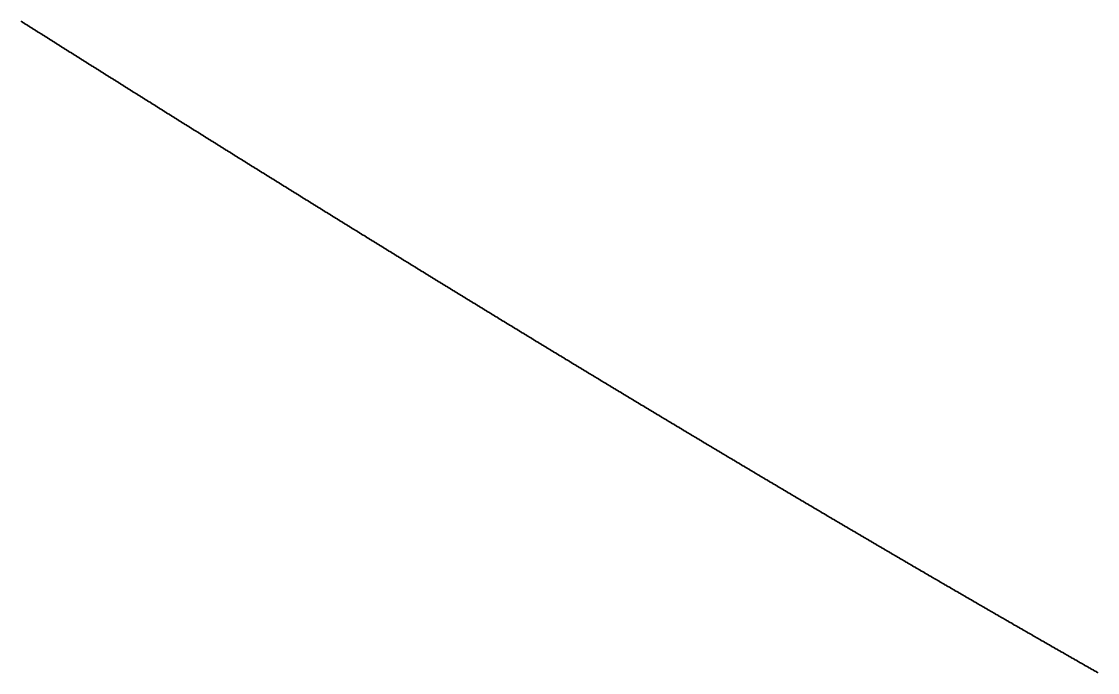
# Model space of a CAD drawing. Header units: metres. Extents: x 0 to 360, y 0 to 49.
# Drawn here: x 281.25 to 292.49, y 17.21 to 24.01 of the extents above; entities that cross this region are included whole.
import ezdxf

# ---------------------------------------------------------------- set-up
doc = ezdxf.new("R2010")
doc.units = ezdxf.units.M

msp = doc.modelspace()

# ---------------------------------------------------------------- linework, layer by layer
for p in [(281.246, 24.009), (281.253, 24.004), (281.26, 24), (281.267, 23.995), (281.274, 23.991), (281.281, 23.986), (281.288, 23.982), (281.295, 23.978), (281.302, 23.973), (281.309, 23.969), (281.316, 23.964), (281.323, 23.96), (281.33, 23.955), (281.337, 23.951), (281.344, 23.946), (281.351, 23.942), (281.358, 23.938), (281.365, 23.933), (281.372, 23.929), (281.379, 23.924), (281.386, 23.92), (281.393, 23.915), (281.4, 23.911), (281.407, 23.907), (281.414, 23.902), (281.421, 23.898), (281.428, 23.893), (281.435, 23.889), (281.443, 23.884), (281.45, 23.88), (281.457, 23.875), (281.464, 23.871), (281.471, 23.867), (281.478, 23.862), (281.485, 23.858), (281.492, 23.853), (281.499, 23.849), (281.506, 23.844), (281.513, 23.84), (281.52, 23.835), (281.527, 23.831), (281.534, 23.827), (281.541, 23.822), (281.548, 23.818), (281.555, 23.813), (281.562, 23.809), (281.569, 23.804), (281.576, 23.8), (281.583, 23.795), (281.59, 23.791), (281.597, 23.787), (281.604, 23.782), (281.611, 23.778), (281.619, 23.773), (281.626, 23.769), (281.633, 23.764), (281.64, 23.76), (281.647, 23.755), (281.654, 23.751), (281.661, 23.747), (281.668, 23.742), (281.675, 23.738), (281.682, 23.733), (281.689, 23.729), (281.696, 23.724), (281.703, 23.72), (281.71, 23.715), (281.717, 23.711), (281.724, 23.707), (281.731, 23.702), (281.738, 23.698), (281.745, 23.693), (281.752, 23.689), (281.76, 23.684), (281.767, 23.68), (281.774, 23.675), (281.781, 23.671), (281.788, 23.667), (281.795, 23.662), (281.802, 23.658), (281.809, 23.653), (281.816, 23.649), (281.823, 23.644), (281.83, 23.64), (281.837, 23.635), (281.844, 23.631), (281.851, 23.627), (281.858, 23.622), (281.865, 23.618), (281.872, 23.613), (281.88, 23.609), (281.887, 23.604), (281.894, 23.6), (281.901, 23.595), (281.908, 23.591), (281.915, 23.587), (281.922, 23.582), (281.929, 23.578), (281.936, 23.573), (281.943, 23.569), (281.95, 23.564), (281.957, 23.56), (281.964, 23.555), (281.971, 23.551), (281.978, 23.547), (281.985, 23.542), (281.993, 23.538), (282, 23.533), (282.007, 23.529), (282.014, 23.524), (282.021, 23.52), (282.028, 23.515), (282.035, 23.511), (282.042, 23.506), (282.049, 23.502), (282.056, 23.498), (282.063, 23.493), (282.07, 23.489), (282.077, 23.484), (282.084, 23.48), (282.092, 23.475), (282.099, 23.471), (282.106, 23.466), (282.113, 23.462), (282.12, 23.458), (282.127, 23.453), (282.134, 23.449), (282.141, 23.444), (282.148, 23.44), (282.155, 23.435), (282.162, 23.431), (282.169, 23.426), (282.176, 23.422), (282.183, 23.417), (282.191, 23.413), (282.198, 23.409), (282.205, 23.404), (282.212, 23.4), (282.219, 23.395), (282.226, 23.391), (282.233, 23.386), (282.24, 23.382), (282.247, 23.377), (282.254, 23.373), (282.261, 23.369), (282.268, 23.364), (282.276, 23.36), (282.283, 23.355), (282.29, 23.351), (282.297, 23.346), (282.304, 23.342), (282.311, 23.337), (282.318, 23.333), (282.325, 23.328), (282.332, 23.324), (282.339, 23.32), (282.346, 23.315), (282.353, 23.311), (282.361, 23.306), (282.368, 23.302), (282.375, 23.297), (282.382, 23.293), (282.389, 23.288), (282.396, 23.284), (282.403, 23.279), (282.41, 23.275), (282.417, 23.271), (282.424, 23.266), (282.431, 23.262), (282.439, 23.257), (282.446, 23.253), (282.453, 23.248), (282.46, 23.244), (282.467, 23.239), (282.474, 23.235), (282.481, 23.231), (282.488, 23.226), (282.495, 23.222), (282.502, 23.217), (282.51, 23.213), (282.517, 23.208), (282.524, 23.204), (282.531, 23.199), (282.538, 23.195), (282.545, 23.19), (282.552, 23.186), (282.559, 23.182), (282.566, 23.177), (282.573, 23.173), (282.58, 23.168), (282.588, 23.164), (282.595, 23.159), (282.602, 23.155), (282.609, 23.15), (282.616, 23.146), (282.623, 23.141), (282.63, 23.137), (282.637, 23.133), (282.644, 23.128), (282.652, 23.124), (282.659, 23.119), (282.666, 23.115), (282.673, 23.11), (282.68, 23.106), (282.687, 23.101), (282.694, 23.097), (282.701, 23.092), (282.708, 23.088), (282.715, 23.084), (282.723, 23.079), (282.73, 23.075), (282.737, 23.07), (282.744, 23.066), (282.751, 23.061), (282.758, 23.057), (282.765, 23.052), (282.772, 23.048), (282.779, 23.043), (282.787, 23.039), (282.794, 23.034), (282.801, 23.03), (282.808, 23.026), (282.815, 23.021), (282.822, 23.017), (282.829, 23.012), (282.836, 23.008), (282.843, 23.003), (282.851, 22.999), (282.858, 22.994), (282.865, 22.99), (282.872, 22.985), (282.879, 22.981), (282.886, 22.977), (282.893, 22.972), (282.9, 22.968), (282.908, 22.963), (282.915, 22.959), (282.922, 22.954), (282.929, 22.95), (282.936, 22.945), (282.943, 22.941), (282.95, 22.936), (282.957, 22.932), (282.965, 22.928), (282.972, 22.923), (282.979, 22.919), (282.986, 22.914), (282.993, 22.91), (283, 22.905), (283.007, 22.901), (283.014, 22.896), (283.022, 22.892), (283.029, 22.887), (283.036, 22.883), (283.043, 22.878), (283.05, 22.874), (283.057, 22.87), (283.064, 22.865), (283.071, 22.861), (283.079, 22.856), (283.086, 22.852), (283.093, 22.847), (283.1, 22.843), (283.107, 22.838), (283.114, 22.834), (283.121, 22.829), (283.128, 22.825), (283.136, 22.82), (283.143, 22.816), (283.15, 22.812), (283.157, 22.807), (283.164, 22.803), (283.171, 22.798), (283.178, 22.794), (283.186, 22.789), (283.193, 22.785), (283.2, 22.78), (283.207, 22.776), (283.214, 22.771), (283.221, 22.767), (283.228, 22.763), (283.235, 22.758), (283.243, 22.754), (283.25, 22.749), (283.257, 22.745), (283.264, 22.74), (283.271, 22.736), (283.278, 22.731), (283.285, 22.727), (283.293, 22.722), (283.3, 22.718), (283.307, 22.713), (283.314, 22.709), (283.321, 22.705), (283.328, 22.7), (283.335, 22.696), (283.343, 22.691), (283.35, 22.687), (283.357, 22.682), (283.364, 22.678), (283.371, 22.673), (283.378, 22.669), (283.385, 22.664), (283.393, 22.66), (283.4, 22.655), (283.407, 22.651), (283.414, 22.647), (283.421, 22.642), (283.428, 22.638), (283.436, 22.633), (283.443, 22.629), (283.45, 22.624), (283.457, 22.62), (283.464, 22.615), (283.471, 22.611), (283.478, 22.606), (283.486, 22.602), (283.493, 22.597), (283.5, 22.593), (283.507, 22.589), (283.514, 22.584), (283.521, 22.58), (283.529, 22.575), (283.536, 22.571), (283.543, 22.566), (283.55, 22.562), (283.557, 22.557), (283.564, 22.553), (283.571, 22.548), (283.579, 22.544), (283.586, 22.539), (283.593, 22.535), (283.6, 22.53), (283.607, 22.526), (283.614, 22.522), (283.622, 22.517), (283.629, 22.513), (283.636, 22.508), (283.643, 22.504), (283.65, 22.499), (283.657, 22.495), (283.665, 22.49), (283.672, 22.486), (283.679, 22.481), (283.686, 22.477), (283.693, 22.472), (283.7, 22.468), (283.708, 22.464), (283.715, 22.459), (283.722, 22.455), (283.729, 22.45), (283.736, 22.446), (283.743, 22.441), (283.751, 22.437), (283.758, 22.432), (283.765, 22.428), (283.772, 22.423), (283.779, 22.419), (283.786, 22.414), (283.794, 22.41), (283.801, 22.405), (283.808, 22.401), (283.815, 22.397), (283.822, 22.392), (283.829, 22.388), (283.837, 22.383), (283.844, 22.379), (283.851, 22.374), (283.858, 22.37), (283.865, 22.365), (283.873, 22.361), (283.88, 22.356), (283.887, 22.352), (283.894, 22.347), (283.901, 22.343), (283.908, 22.338), (283.916, 22.334), (283.923, 22.33), (283.93, 22.325), (283.937, 22.321), (283.944, 22.316), (283.951, 22.312), (283.959, 22.307), (283.966, 22.303), (283.973, 22.298), (283.98, 22.294), (283.987, 22.289), (283.995, 22.285), (284.002, 22.28), (284.009, 22.276), (284.016, 22.272), (284.023, 22.267), (284.03, 22.263), (284.038, 22.258), (284.045, 22.254), (284.052, 22.249), (284.059, 22.245), (284.066, 22.24), (284.074, 22.236), (284.081, 22.231), (284.088, 22.227), (284.095, 22.222), (284.102, 22.218), (284.11, 22.213), (284.117, 22.209), (284.124, 22.205), (284.131, 22.2), (284.138, 22.196), (284.146, 22.191), (284.153, 22.187), (284.16, 22.182), (284.167, 22.178), (284.174, 22.173), (284.181, 22.169), (284.189, 22.164), (284.196, 22.16), (284.203, 22.155), (284.21, 22.151), (284.217, 22.146), (284.225, 22.142), (284.232, 22.137), (284.239, 22.133), (284.246, 22.129), (284.253, 22.124), (284.261, 22.12), (284.268, 22.115), (284.275, 22.111), (284.282, 22.106), (284.289, 22.102), (284.297, 22.097), (284.304, 22.093), (284.311, 22.088), (284.318, 22.084), (284.325, 22.079), (284.333, 22.075), (284.34, 22.07), (284.347, 22.066), (284.354, 22.062), (284.362, 22.057), (284.369, 22.053), (284.376, 22.048), (284.383, 22.044), (284.39, 22.039), (284.398, 22.035), (284.405, 22.03), (284.412, 22.026), (284.419, 22.021), (284.426, 22.017), (284.434, 22.012), (284.441, 22.008), (284.448, 22.003), (284.455, 21.999), (284.462, 21.995), (284.47, 21.99), (284.477, 21.986), (284.484, 21.981), (284.491, 21.977), (284.498, 21.972), (284.506, 21.968), (284.513, 21.963), (284.52, 21.959), (284.527, 21.954), (284.535, 21.95), (284.542, 21.945), (284.549, 21.941), (284.556, 21.936), (284.563, 21.932), (284.571, 21.927), (284.578, 21.923), (284.585, 21.919), (284.592, 21.914), (284.6, 21.91), (284.607, 21.905), (284.614, 21.901), (284.621, 21.896), (284.628, 21.892), (284.636, 21.887), (284.643, 21.883), (284.65, 21.878), (284.657, 21.874), (284.665, 21.869), (284.672, 21.865), (284.679, 21.86), (284.686, 21.856), (284.693, 21.851), (284.701, 21.847), (284.708, 21.843), (284.715, 21.838), (284.722, 21.834), (284.73, 21.829), (284.737, 21.825), (284.744, 21.82), (284.751, 21.816), (284.758, 21.811), (284.766, 21.807), (284.773, 21.802), (284.78, 21.798), (284.787, 21.793), (284.795, 21.789), (284.802, 21.784), (284.809, 21.78), (284.816, 21.775), (284.824, 21.771), (284.831, 21.767), (284.838, 21.762), (284.845, 21.758), (284.853, 21.753), (284.86, 21.749), (284.867, 21.744), (284.874, 21.74), (284.881, 21.735), (284.889, 21.731), (284.896, 21.726), (284.903, 21.722), (284.91, 21.717), (284.918, 21.713), (284.925, 21.708), (284.932, 21.704), (284.939, 21.699), (284.947, 21.695), (284.954, 21.691), (284.961, 21.686), (284.968, 21.682), (284.976, 21.677), (284.983, 21.673), (284.99, 21.668), (284.997, 21.664), (285.005, 21.659), (285.012, 21.655), (285.019, 21.65), (285.026, 21.646), (285.034, 21.641), (285.041, 21.637), (285.048, 21.632), (285.055, 21.628), (285.063, 21.623), (285.07, 21.619), (285.077, 21.615), (285.084, 21.61), (285.092, 21.606), (285.099, 21.601), (285.106, 21.597), (285.113, 21.592), (285.121, 21.588), (285.128, 21.583), (285.135, 21.579), (285.142, 21.574), (285.15, 21.57), (285.157, 21.565), (285.164, 21.561), (285.171, 21.556), (285.179, 21.552), (285.186, 21.547), (285.193, 21.543), (285.2, 21.539), (285.208, 21.534), (285.215, 21.53), (285.222, 21.525), (285.229, 21.521), (285.237, 21.516), (285.244, 21.512), (285.251, 21.507), (285.258, 21.503), (285.266, 21.498), (285.273, 21.494), (285.28, 21.489), (285.287, 21.485), (285.295, 21.48), (285.302, 21.476), (285.309, 21.471), (285.317, 21.467), (285.324, 21.462), (285.331, 21.458), (285.338, 21.454), (285.346, 21.449), (285.353, 21.445), (285.36, 21.44), (285.367, 21.436), (285.375, 21.431), (285.382, 21.427), (285.389, 21.422), (285.396, 21.418), (285.404, 21.413), (285.411, 21.409), (285.418, 21.404), (285.426, 21.4), (285.433, 21.395), (285.44, 21.391), (285.447, 21.386), (285.455, 21.382), (285.462, 21.378), (285.469, 21.373), (285.476, 21.369), (285.484, 21.364), (285.491, 21.36), (285.498, 21.355), (285.506, 21.351), (285.513, 21.346), (285.52, 21.342), (285.527, 21.337), (285.535, 21.333), (285.542, 21.328), (285.549, 21.324), (285.557, 21.319), (285.564, 21.315), (285.571, 21.31), (285.578, 21.306), (285.586, 21.301), (285.593, 21.297), (285.6, 21.293), (285.607, 21.288), (285.615, 21.284), (285.622, 21.279), (285.629, 21.275), (285.637, 21.27), (285.644, 21.266), (285.651, 21.261), (285.658, 21.257), (285.666, 21.252), (285.673, 21.248), (285.68, 21.243), (285.688, 21.239), (285.695, 21.234), (285.702, 21.23), (285.709, 21.225), (285.717, 21.221), (285.724, 21.217), (285.731, 21.212), (285.739, 21.208), (285.746, 21.203), (285.753, 21.199), (285.761, 21.194), (285.768, 21.19), (285.775, 21.185), (285.782, 21.181), (285.79, 21.176), (285.797, 21.172), (285.804, 21.167), (285.812, 21.163), (285.819, 21.158), (285.826, 21.154), (285.833, 21.149), (285.841, 21.145), (285.848, 21.14), (285.855, 21.136), (285.863, 21.132), (285.87, 21.127), (285.877, 21.123), (285.885, 21.118), (285.892, 21.114), (285.899, 21.109), (285.906, 21.105), (285.914, 21.1), (285.921, 21.096), (285.928, 21.091), (285.936, 21.087), (285.943, 21.082), (285.95, 21.078), (285.958, 21.073), (285.965, 21.069), (285.972, 21.064), (285.98, 21.06), (285.987, 21.055), (285.994, 21.051), (286.001, 21.047), (286.009, 21.042), (286.016, 21.038), (286.023, 21.033), (286.031, 21.029), (286.038, 21.024), (286.045, 21.02), (286.053, 21.015), (286.06, 21.011), (286.067, 21.006), (286.075, 21.002), (286.082, 20.997), (286.089, 20.993), (286.096, 20.988), (286.104, 20.984), (286.111, 20.979), (286.118, 20.975), (286.126, 20.97), (286.133, 20.966), (286.14, 20.962), (286.148, 20.957), (286.155, 20.953), (286.162, 20.948), (286.17, 20.944), (286.177, 20.939), (286.184, 20.935), (286.192, 20.93), (286.199, 20.926), (286.206, 20.921), (286.214, 20.917), (286.221, 20.912), (286.228, 20.908), (286.236, 20.903), (286.243, 20.899), (286.25, 20.894), (286.257, 20.89), (286.265, 20.885), (286.272, 20.881), (286.279, 20.877), (286.287, 20.872), (286.294, 20.868), (286.301, 20.863), (286.309, 20.859), (286.316, 20.854), (286.323, 20.85), (286.331, 20.845), (286.338, 20.841), (286.345, 20.836), (286.353, 20.832), (286.36, 20.827), (286.367, 20.823), (286.375, 20.818), (286.382, 20.814), (286.389, 20.809), (286.397, 20.805), (286.404, 20.801), (286.411, 20.796), (286.419, 20.792), (286.426, 20.787), (286.433, 20.783), (286.441, 20.778), (286.448, 20.774), (286.455, 20.769), (286.463, 20.765), (286.47, 20.76), (286.477, 20.756), (286.485, 20.751), (286.492, 20.747), (286.499, 20.742), (286.507, 20.738), (286.514, 20.733), (286.521, 20.729), (286.529, 20.724), (286.536, 20.72), (286.543, 20.716), (286.551, 20.711), (286.558, 20.707), (286.566, 20.702), (286.573, 20.698), (286.58, 20.693), (286.588, 20.689), (286.595, 20.684), (286.602, 20.68), (286.61, 20.675), (286.617, 20.671), (286.624, 20.666), (286.632, 20.662), (286.639, 20.657), (286.646, 20.653), (286.654, 20.648), (286.661, 20.644), (286.668, 20.639), (286.676, 20.635), (286.683, 20.631), (286.69, 20.626), (286.698, 20.622), (286.705, 20.617), (286.712, 20.613), (286.72, 20.608), (286.727, 20.604), (286.735, 20.599), (286.742, 20.595), (286.749, 20.59), (286.757, 20.586), (286.764, 20.581), (286.771, 20.577), (286.779, 20.572), (286.786, 20.568), (286.793, 20.563), (286.801, 20.559), (286.808, 20.554), (286.815, 20.55), (286.823, 20.546), (286.83, 20.541), (286.838, 20.537), (286.845, 20.532), (286.852, 20.528), (286.86, 20.523), (286.867, 20.519), (286.874, 20.514), (286.882, 20.51), (286.889, 20.505), (286.896, 20.501), (286.904, 20.496), (286.911, 20.492), (286.919, 20.487), (286.926, 20.483), (286.933, 20.478), (286.941, 20.474), (286.948, 20.469), (286.955, 20.465), (286.963, 20.461), (286.97, 20.456), (286.978, 20.452), (286.985, 20.447), (286.992, 20.443), (287, 20.438), (287.007, 20.434), (287.014, 20.429), (287.022, 20.425), (287.029, 20.42), (287.036, 20.416), (287.044, 20.411), (287.051, 20.407), (287.059, 20.402), (287.066, 20.398), (287.073, 20.393), (287.081, 20.389), (287.088, 20.385), (287.096, 20.38), (287.103, 20.376), (287.11, 20.371), (287.118, 20.367), (287.125, 20.362), (287.132, 20.358), (287.14, 20.353), (287.147, 20.349), (287.155, 20.344), (287.162, 20.34), (287.169, 20.335), (287.177, 20.331), (287.184, 20.326), (287.191, 20.322), (287.199, 20.317), (287.206, 20.313), (287.214, 20.308), (287.221, 20.304), (287.228, 20.3), (287.236, 20.295), (287.243, 20.291), (287.251, 20.286), (287.258, 20.282), (287.265, 20.277), (287.273, 20.273), (287.28, 20.268), (287.288, 20.264), (287.295, 20.259), (287.302, 20.255), (287.31, 20.25), (287.317, 20.246), (287.324, 20.241), (287.332, 20.237), (287.339, 20.232), (287.347, 20.228), (287.354, 20.224), (287.361, 20.219), (287.369, 20.215), (287.376, 20.21), (287.384, 20.206), (287.391, 20.201), (287.398, 20.197), (287.406, 20.192), (287.413, 20.188), (287.421, 20.183), (287.428, 20.179), (287.435, 20.174), (287.443, 20.17), (287.45, 20.165), (287.458, 20.161), (287.465, 20.156), (287.472, 20.152), (287.48, 20.148), (287.487, 20.143), (287.495, 20.139), (287.502, 20.134), (287.509, 20.13), (287.517, 20.125), (287.524, 20.121), (287.532, 20.116), (287.539, 20.112), (287.546, 20.107), (287.554, 20.103), (287.561, 20.098), (287.569, 20.094), (287.576, 20.089), (287.584, 20.085), (287.591, 20.08), (287.598, 20.076), (287.606, 20.072), (287.613, 20.067), (287.621, 20.063), (287.628, 20.058), (287.635, 20.054), (287.643, 20.049), (287.65, 20.045), (287.658, 20.04), (287.665, 20.036), (287.672, 20.031), (287.68, 20.027), (287.687, 20.022), (287.695, 20.018), (287.702, 20.013), (287.71, 20.009), (287.717, 20.004), (287.724, 20), (287.732, 19.996), (287.739, 19.991), (287.747, 19.987), (287.754, 19.982), (287.762, 19.978), (287.769, 19.973), (287.776, 19.969), (287.784, 19.964), (287.791, 19.96), (287.799, 19.955), (287.806, 19.951), (287.813, 19.946), (287.821, 19.942), (287.828, 19.937), (287.836, 19.933), (287.843, 19.928), (287.851, 19.924), (287.858, 19.92), (287.865, 19.915), (287.873, 19.911), (287.88, 19.906), (287.888, 19.902), (287.895, 19.897), (287.903, 19.893), (287.91, 19.888), (287.917, 19.884), (287.925, 19.879), (287.932, 19.875), (287.94, 19.87), (287.947, 19.866), (287.955, 19.861), (287.962, 19.857), (287.97, 19.852), (287.977, 19.848), (287.984, 19.844), (287.992, 19.839), (287.999, 19.835), (288.007, 19.83), (288.014, 19.826), (288.022, 19.821), (288.029, 19.817), (288.036, 19.812), (288.044, 19.808), (288.051, 19.803), (288.059, 19.799), (288.066, 19.794), (288.074, 19.79), (288.081, 19.785), (288.089, 19.781), (288.096, 19.777), (288.103, 19.772), (288.111, 19.768), (288.118, 19.763), (288.126, 19.759), (288.133, 19.754), (288.141, 19.75), (288.148, 19.745), (288.156, 19.741), (288.163, 19.736), (288.17, 19.732), (288.178, 19.727), (288.185, 19.723), (288.193, 19.718), (288.2, 19.714), (288.208, 19.709), (288.215, 19.705), (288.223, 19.701), (288.23, 19.696), (288.238, 19.692), (288.245, 19.687), (288.252, 19.683), (288.26, 19.678), (288.267, 19.674), (288.275, 19.669), (288.282, 19.665), (288.29, 19.66), (288.297, 19.656), (288.305, 19.651), (288.312, 19.647), (288.32, 19.642), (288.327, 19.638), (288.335, 19.634), (288.342, 19.629), (288.349, 19.625), (288.357, 19.62), (288.364, 19.616), (288.372, 19.611), (288.379, 19.607), (288.387, 19.602), (288.394, 19.598), (288.402, 19.593), (288.409, 19.589), (288.417, 19.584), (288.424, 19.58), (288.432, 19.575), (288.439, 19.571), (288.446, 19.567), (288.454, 19.562), (288.461, 19.558), (288.469, 19.553), (288.476, 19.549), (288.484, 19.544), (288.491, 19.54), (288.499, 19.535), (288.506, 19.531), (288.514, 19.526), (288.521, 19.522), (288.529, 19.517), (288.536, 19.513), (288.544, 19.508), (288.551, 19.504), (288.559, 19.5), (288.566, 19.495), (288.573, 19.491), (288.581, 19.486), (288.588, 19.482), (288.596, 19.477), (288.603, 19.473), (288.611, 19.468), (288.618, 19.464), (288.626, 19.459), (288.633, 19.455), (288.641, 19.45), (288.648, 19.446), (288.656, 19.441), (288.663, 19.437), (288.671, 19.433), (288.678, 19.428), (288.686, 19.424), (288.693, 19.419), (288.701, 19.415), (288.708, 19.41), (288.716, 19.406), (288.723, 19.401), (288.731, 19.397), (288.738, 19.392), (288.746, 19.388), (288.753, 19.383), (288.761, 19.379), (288.768, 19.375), (288.776, 19.37), (288.783, 19.366), (288.791, 19.361), (288.798, 19.357), (288.806, 19.352), (288.813, 19.348), (288.821, 19.343), (288.828, 19.339), (288.836, 19.334), (288.843, 19.33), (288.85, 19.325), (288.858, 19.321), (288.865, 19.316), (288.873, 19.312), (288.88, 19.308), (288.888, 19.303), (288.895, 19.299), (288.903, 19.294), (288.91, 19.29), (288.918, 19.285), (288.925, 19.281), (288.933, 19.276), (288.94, 19.272), (288.948, 19.267), (288.955, 19.263), (288.963, 19.258), (288.97, 19.254), (288.978, 19.25), (288.985, 19.245), (288.993, 19.241), (289.001, 19.236), (289.008, 19.232), (289.016, 19.227), (289.023, 19.223), (289.031, 19.218), (289.038, 19.214), (289.046, 19.209), (289.053, 19.205), (289.061, 19.2), (289.068, 19.196), (289.076, 19.192), (289.083, 19.187), (289.091, 19.183), (289.098, 19.178), (289.106, 19.174), (289.113, 19.169), (289.121, 19.165), (289.128, 19.16), (289.136, 19.156), (289.143, 19.151), (289.151, 19.147), (289.158, 19.142), (289.166, 19.138), (289.173, 19.134), (289.181, 19.129), (289.188, 19.125), (289.196, 19.12), (289.203, 19.116), (289.211, 19.111), (289.218, 19.107), (289.226, 19.102), (289.233, 19.098), (289.241, 19.093), (289.248, 19.089), (289.256, 19.084), (289.264, 19.08), (289.271, 19.076), (289.279, 19.071), (289.286, 19.067), (289.294, 19.062), (289.301, 19.058), (289.309, 19.053), (289.316, 19.049), (289.324, 19.044), (289.331, 19.04), (289.339, 19.035), (289.346, 19.031), (289.354, 19.026), (289.361, 19.022), (289.369, 19.018), (289.376, 19.013), (289.384, 19.009), (289.392, 19.004), (289.399, 19), (289.407, 18.995), (289.414, 18.991), (289.422, 18.986), (289.429, 18.982), (289.437, 18.977), (289.444, 18.973), (289.452, 18.969), (289.459, 18.964), (289.467, 18.96), (289.474, 18.955), (289.482, 18.951), (289.489, 18.946), (289.497, 18.942), (289.505, 18.937), (289.512, 18.933), (289.52, 18.928), (289.527, 18.924), (289.535, 18.919), (289.542, 18.915), (289.55, 18.911), (289.557, 18.906), (289.565, 18.902), (289.572, 18.897), (289.58, 18.893), (289.588, 18.888), (289.595, 18.884), (289.603, 18.879), (289.61, 18.875), (289.618, 18.87), (289.625, 18.866), (289.633, 18.862), (289.64, 18.857), (289.648, 18.853), (289.655, 18.848), (289.663, 18.844), (289.671, 18.839), (289.678, 18.835), (289.686, 18.83), (289.693, 18.826), (289.701, 18.821), (289.708, 18.817), (289.716, 18.812), (289.723, 18.808), (289.731, 18.804), (289.739, 18.799), (289.746, 18.795), (289.754, 18.79), (289.761, 18.786), (289.769, 18.781), (289.776, 18.777), (289.784, 18.772), (289.791, 18.768), (289.799, 18.763), (289.807, 18.759), (289.814, 18.755), (289.822, 18.75), (289.829, 18.746), (289.837, 18.741), (289.844, 18.737), (289.852, 18.732), (289.86, 18.728), (289.867, 18.723), (289.875, 18.719), (289.882, 18.714), (289.89, 18.71), (289.897, 18.706), (289.905, 18.701), (289.913, 18.697), (289.92, 18.692), (289.928, 18.688), (289.935, 18.683), (289.943, 18.679), (289.95, 18.674), (289.958, 18.67), (289.966, 18.665), (289.973, 18.661), (289.981, 18.657), (289.988, 18.652), (289.996, 18.648), (290.003, 18.643), (290.011, 18.639), (290.019, 18.634), (290.026, 18.63), (290.034, 18.625), (290.041, 18.621), (290.049, 18.616), (290.056, 18.612), (290.064, 18.608), (290.072, 18.603), (290.079, 18.599), (290.087, 18.594), (290.094, 18.59), (290.102, 18.585), (290.109, 18.581), (290.117, 18.576), (290.125, 18.572), (290.132, 18.567), (290.14, 18.563), (290.147, 18.559), (290.155, 18.554), (290.163, 18.55), (290.17, 18.545), (290.178, 18.541), (290.185, 18.536), (290.193, 18.532), (290.201, 18.527), (290.208, 18.523), (290.216, 18.519), (290.223, 18.514), (290.231, 18.51), (290.238, 18.505), (290.246, 18.501), (290.254, 18.496), (290.261, 18.492), (290.269, 18.487), (290.276, 18.483), (290.284, 18.478), (290.292, 18.474), (290.299, 18.47), (290.307, 18.465), (290.314, 18.461), (290.322, 18.456), (290.33, 18.452), (290.337, 18.447), (290.345, 18.443), (290.352, 18.438), (290.36, 18.434), (290.368, 18.429), (290.375, 18.425), (290.383, 18.421), (290.39, 18.416), (290.398, 18.412), (290.406, 18.407), (290.413, 18.403), (290.421, 18.398), (290.428, 18.394), (290.436, 18.389), (290.444, 18.385), (290.451, 18.381), (290.459, 18.376), (290.466, 18.372), (290.474, 18.367), (290.482, 18.363), (290.489, 18.358), (290.497, 18.354), (290.505, 18.349), (290.512, 18.345), (290.52, 18.341), (290.527, 18.336), (290.535, 18.332), (290.543, 18.327), (290.55, 18.323), (290.558, 18.318), (290.565, 18.314), (290.573, 18.309), (290.581, 18.305), (290.588, 18.3), (290.596, 18.296), (290.603, 18.292), (290.611, 18.287), (290.619, 18.283), (290.626, 18.278), (290.634, 18.274), (290.642, 18.269), (290.649, 18.265), (290.657, 18.26), (290.664, 18.256), (290.672, 18.252), (290.68, 18.247), (290.687, 18.243), (290.695, 18.238), (290.703, 18.234), (290.71, 18.229), (290.718, 18.225), (290.725, 18.22), (290.733, 18.216), (290.741, 18.212), (290.748, 18.207), (290.756, 18.203), (290.764, 18.198), (290.771, 18.194), (290.779, 18.189), (290.786, 18.185), (290.794, 18.18), (290.802, 18.176), (290.809, 18.172), (290.817, 18.167), (290.825, 18.163), (290.832, 18.158), (290.84, 18.154), (290.848, 18.149), (290.855, 18.145), (290.863, 18.14), (290.87, 18.136), (290.878, 18.132), (290.886, 18.127), (290.893, 18.123), (290.901, 18.118), (290.909, 18.114), (290.916, 18.109), (290.924, 18.105), (290.932, 18.1), (290.939, 18.096), (290.947, 18.092), (290.954, 18.087), (290.962, 18.083), (290.97, 18.078), (290.977, 18.074), (290.985, 18.069), (290.993, 18.065), (291, 18.06), (291.008, 18.056), (291.016, 18.052), (291.023, 18.047), (291.031, 18.043), (291.039, 18.038), (291.046, 18.034), (291.054, 18.029), (291.062, 18.025), (291.069, 18.021), (291.077, 18.016), (291.084, 18.012), (291.092, 18.007), (291.1, 18.003), (291.107, 17.998), (291.115, 17.994), (291.123, 17.989), (291.13, 17.985), (291.138, 17.981), (291.146, 17.976), (291.153, 17.972), (291.161, 17.967), (291.169, 17.963), (291.176, 17.958), (291.184, 17.954), (291.192, 17.949), (291.199, 17.945), (291.207, 17.941), (291.215, 17.936), (291.222, 17.932), (291.23, 17.927), (291.238, 17.923), (291.245, 17.918), (291.253, 17.914), (291.261, 17.91), (291.268, 17.905), (291.276, 17.901), (291.284, 17.896), (291.291, 17.892), (291.299, 17.887), (291.307, 17.883), (291.314, 17.878), (291.322, 17.874), (291.33, 17.87), (291.337, 17.865), (291.345, 17.861), (291.353, 17.856), (291.36, 17.852), (291.368, 17.847), (291.376, 17.843), (291.383, 17.839), (291.391, 17.834), (291.399, 17.83), (291.406, 17.825), (291.414, 17.821), (291.422, 17.816), (291.429, 17.812), (291.437, 17.807), (291.445, 17.803), (291.452, 17.799), (291.46, 17.794), (291.468, 17.79), (291.475, 17.785), (291.483, 17.781), (291.491, 17.776), (291.499, 17.772), (291.506, 17.768), (291.514, 17.763), (291.522, 17.759), (291.529, 17.754), (291.537, 17.75), (291.545, 17.745), (291.552, 17.741), (291.56, 17.736), (291.568, 17.732), (291.575, 17.728), (291.583, 17.723), (291.591, 17.719), (291.598, 17.714), (291.606, 17.71), (291.614, 17.705), (291.621, 17.701), (291.629, 17.697), (291.637, 17.692), (291.645, 17.688), (291.652, 17.683), (291.66, 17.679), (291.668, 17.674), (291.675, 17.67), (291.683, 17.666), (291.691, 17.661), (291.698, 17.657), (291.706, 17.652), (291.714, 17.648), (291.722, 17.643), (291.729, 17.639), (291.737, 17.635), (291.745, 17.63), (291.752, 17.626), (291.76, 17.621), (291.768, 17.617), (291.775, 17.612), (291.783, 17.608), (291.791, 17.604), (291.799, 17.599), (291.806, 17.595), (291.814, 17.59), (291.822, 17.586), (291.829, 17.581), (291.837, 17.577), (291.845, 17.572), (291.852, 17.568), (291.86, 17.564), (291.868, 17.559), (291.876, 17.555), (291.883, 17.55), (291.891, 17.546), (291.899, 17.541), (291.906, 17.537), (291.914, 17.533), (291.922, 17.528), (291.93, 17.524), (291.937, 17.519), (291.945, 17.515), (291.953, 17.51), (291.96, 17.506), (291.968, 17.502), (291.976, 17.497), (291.984, 17.493), (291.991, 17.488), (291.999, 17.484), (292.007, 17.479), (292.014, 17.475), (292.022, 17.471), (292.03, 17.466), (292.038, 17.462), (292.045, 17.457), (292.053, 17.453), (292.061, 17.449), (292.069, 17.444), (292.076, 17.44), (292.084, 17.435), (292.092, 17.431), (292.099, 17.426), (292.107, 17.422), (292.115, 17.418), (292.123, 17.413), (292.13, 17.409), (292.138, 17.404), (292.146, 17.4), (292.153, 17.395), (292.161, 17.391), (292.169, 17.387), (292.177, 17.382), (292.184, 17.378), (292.192, 17.373), (292.2, 17.369), (292.208, 17.364), (292.215, 17.36), (292.223, 17.356), (292.231, 17.351), (292.239, 17.347), (292.246, 17.342), (292.254, 17.338), (292.262, 17.333), (292.27, 17.329), (292.277, 17.325), (292.285, 17.32), (292.293, 17.316), (292.3, 17.311), (292.308, 17.307), (292.316, 17.302), (292.324, 17.298), (292.331, 17.294), (292.339, 17.289), (292.347, 17.285), (292.355, 17.28), (292.362, 17.276), (292.37, 17.272), (292.378, 17.267), (292.386, 17.263), (292.393, 17.258), (292.401, 17.254), (292.409, 17.249), (292.417, 17.245), (292.424, 17.241), (292.432, 17.236), (292.44, 17.232), (292.448, 17.227), (292.455, 17.223), (292.463, 17.218), (292.471, 17.214), (292.479, 17.21), (292.486, 17.205)]:
    msp.add_point(p)

doc.saveas('drawing.dxf')
